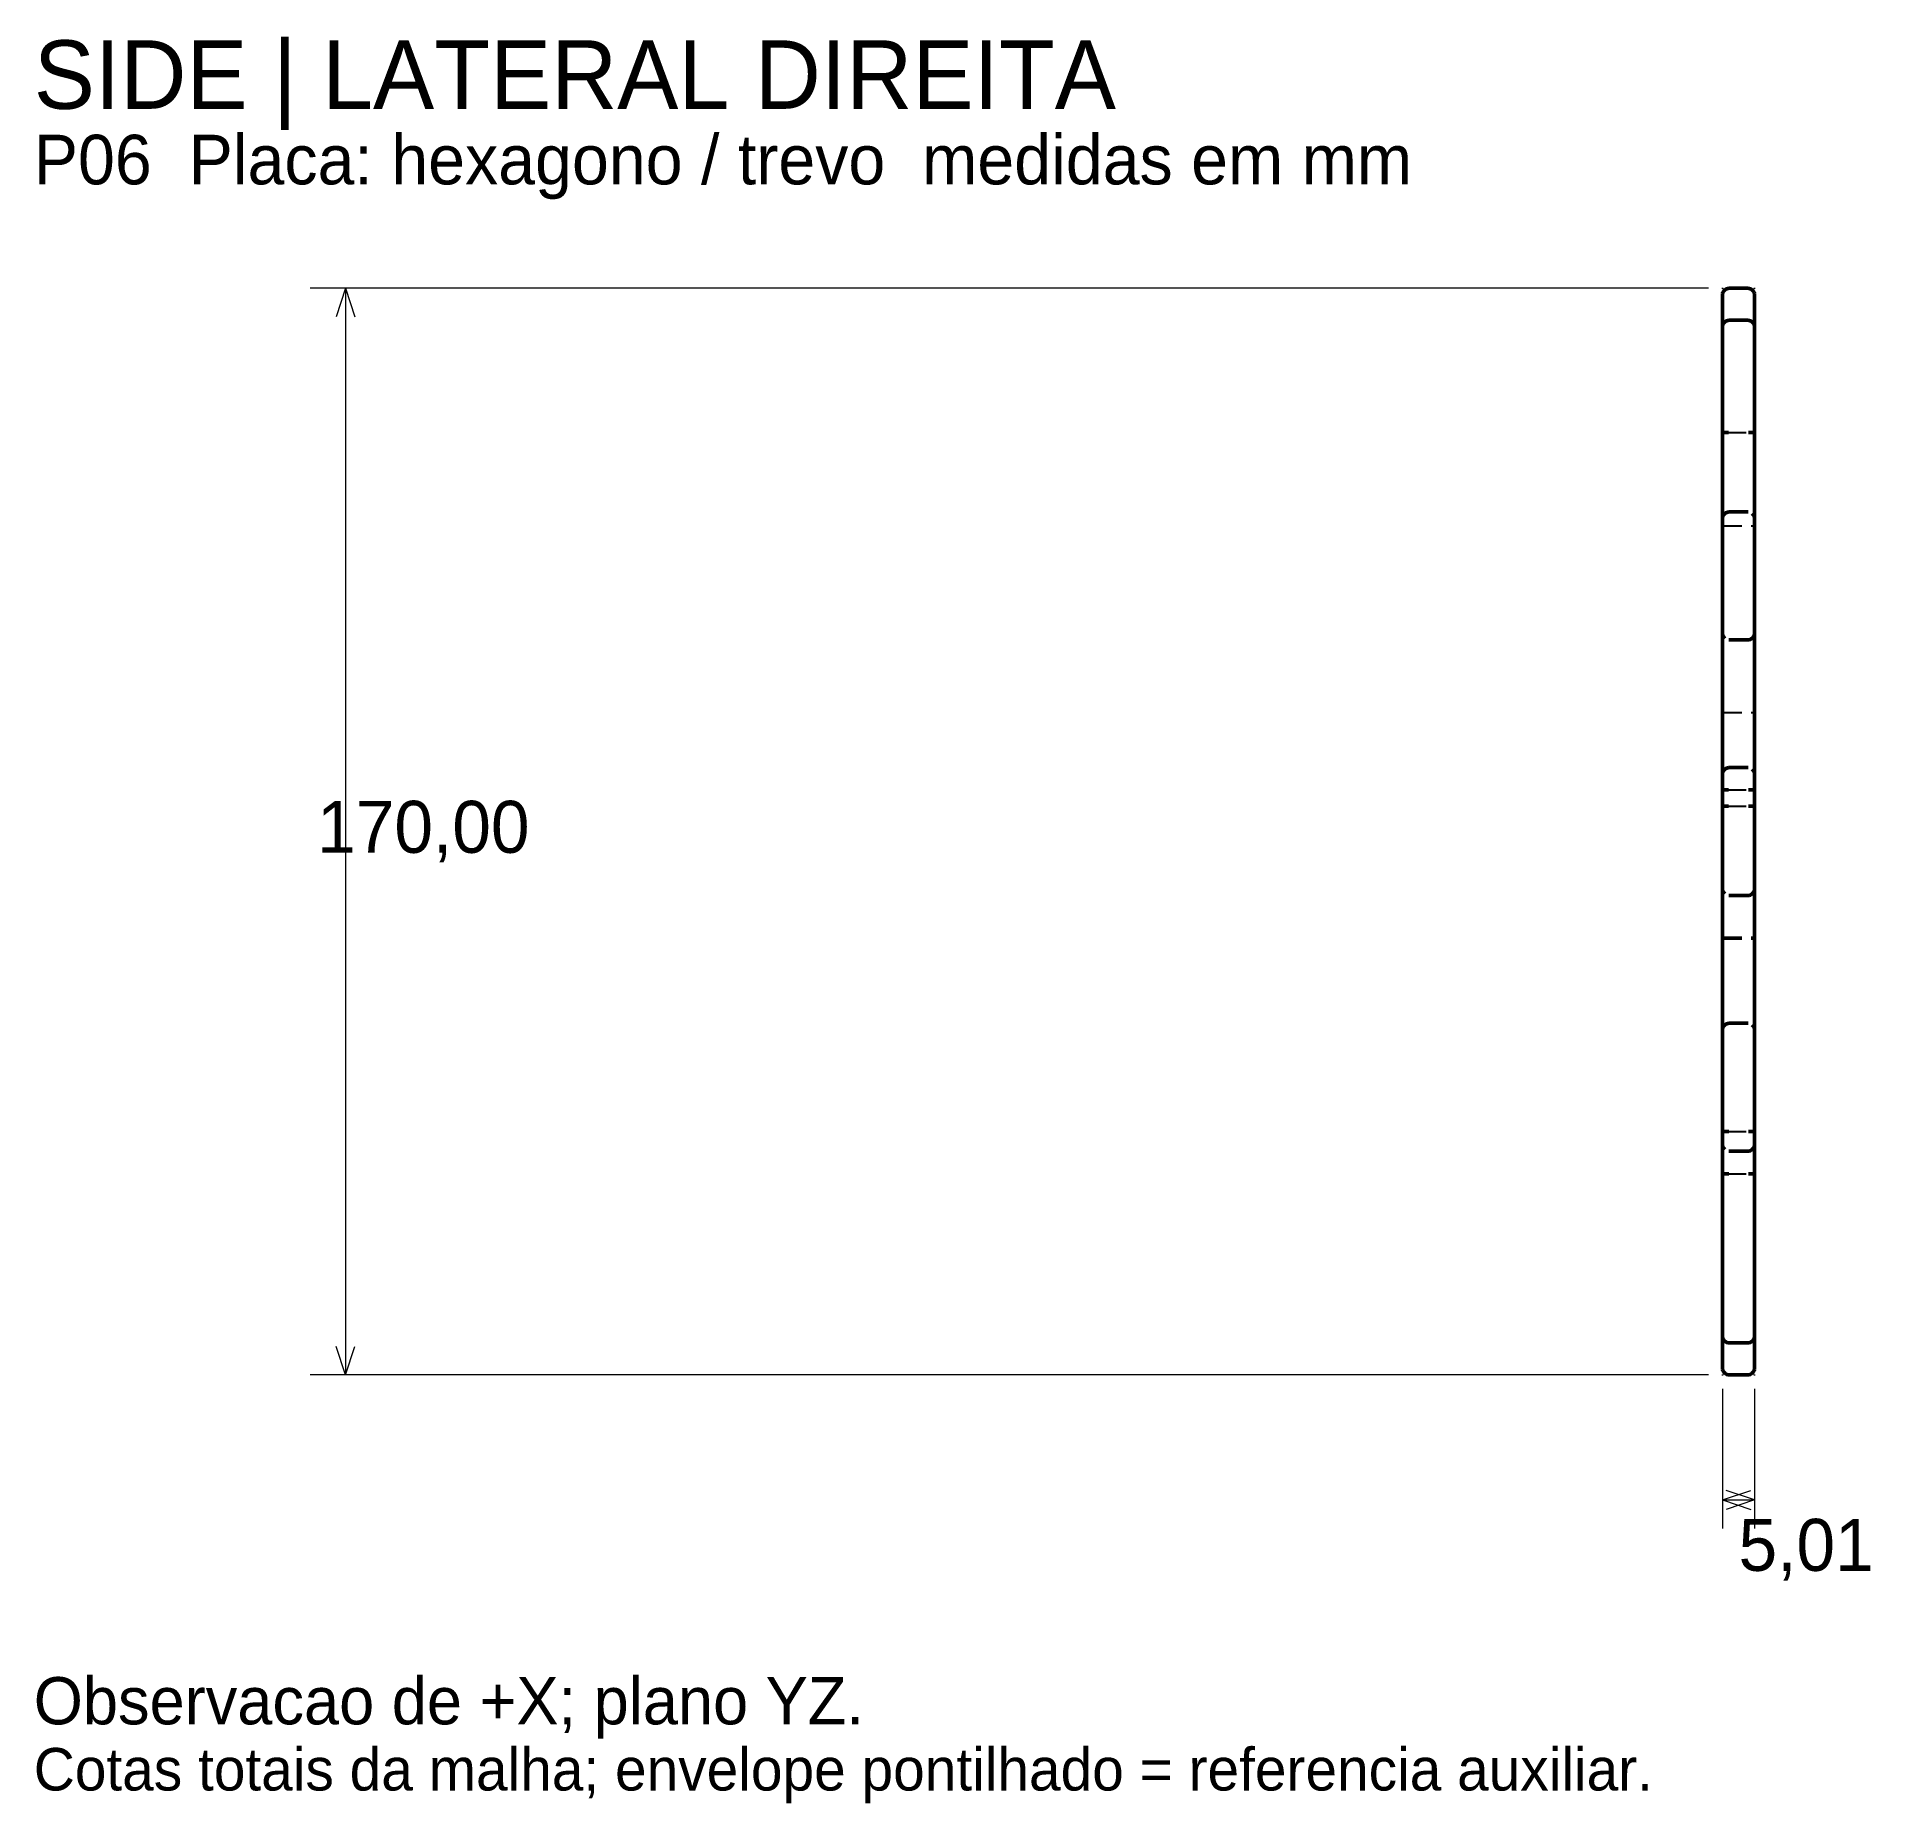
# Model space of a CAD drawing. Header units: millimetres. Extents: x 14 to 301, y 5 to 281.
import ezdxf

# ---------------------------------------------------------------- set-up
doc = ezdxf.new("R2010")
doc.units = ezdxf.units.MM
doc.linetypes.add('DOTTED', pattern=[1, 0, -1])
doc.linetypes.add('HIDDEN', pattern=[4.5, 3, -1.5])
for name, color, linetype, lineweight in [('HIDDEN', 8, 'HIDDEN', 25), ('REFERENCE', 8, 'DOTTED', 13), ('TEXT', 7, 'CONTINUOUS', 18), ('THIN', 7, 'CONTINUOUS', 18), ('VISIBLE', 7, 'CONTINUOUS', 50)]:
    doc.layers.add(name, color=color, linetype=linetype, lineweight=lineweight)

msp = doc.modelspace()

# ---------------------------------------------------------------- linework, layer by layer
at = {"layer": 'HIDDEN'}
for p, q in [((278.5, 236.57), (278.42, 236.41)), ((278.5, 236.57), (278.42, 236.41)), ((278.5, 236.57), (278.42, 236.41)), ((278.5, 236.57), (278.42, 236.41)), ((278.6, 236.71), (278.5, 236.57)), ((278.6, 236.71), (278.5, 236.57)), ((278.6, 236.71), (278.5, 236.57)), ((278.6, 236.71), (278.5, 236.57)), ((278.72, 236.83), (278.6, 236.71)), ((278.72, 236.83), (278.6, 236.71)), ((278.72, 236.83), (278.6, 236.71)), ((278.72, 236.83), (278.6, 236.71)), ((279.36, 237.07), (279.19, 237.05)), ((279.36, 237.07), (279.19, 237.05)), ((279.36, 237.07), (279.19, 237.05)), ((279.36, 237.07), (282.36, 237.07)), ((279.36, 237.07), (282.36, 237.07)), ((279.36, 237.07), (282.36, 237.07)), ((279.36, 237.07), (282.36, 237.07)), ((279.36, 237.07), (282.36, 237.07)), ((279.36, 237.07), (282.36, 237.07)), ((279.36, 237.07), (282.36, 237.07)), ((282.54, 237.05), (282.36, 237.07)), ((282.54, 237.05), (282.36, 237.07)), ((282.54, 237.05), (282.36, 237.07)), ((283.01, 236.83), (283.13, 236.71)), ((283.01, 236.83), (283.13, 236.71)), ((283.01, 236.83), (283.13, 236.71)), ((283.01, 236.83), (283.13, 236.71)), ((283.13, 236.71), (283.23, 236.57)), ((283.13, 236.71), (283.23, 236.57)), ((283.13, 236.71), (283.23, 236.57)), ((283.13, 236.71), (283.23, 236.57)), ((283.23, 236.57), (283.3, 236.41)), ((283.23, 236.57), (283.3, 236.41)), ((283.23, 236.57), (283.3, 236.41)), ((283.23, 236.57), (283.3, 236.41)), ((283.36, 220.46), (283.36, 226.43)), ((283.37, 206.64), (283.37, 226.43)), ((278.36, 219.51), (278.36, 218.57)), ((278.36, 218.57), (278.36, 213.89)), ((279.08, 219.51), (282.66, 219.51)), ((283.36, 182.78), (283.36, 220.46)), ((283.37, 219.51), (283.37, 206.89)), ((278.37, 213.83), (278.37, 211.26)), ((278.37, 211.26), (278.37, 208.35)), ((278.37, 208.35), (278.37, 206.9)), ((278.37, 206.9), (278.37, 204.9)), ((278.6, 206.71), (278.5, 206.57)), ((278.72, 206.83), (278.6, 206.71)), ((279.36, 207.07), (282.36, 207.07)), ((283.01, 206.83), (283.13, 206.71)), ((283.13, 206.71), (283.23, 206.57)), ((283.37, 206.89), (283.37, 204.9)), ((278.36, 204.9), (283.37, 204.9)), ((278.37, 204.9), (283.37, 204.9)), ((278.37, 182.57), (278.37, 204.9)), ((278.5, 206.57), (278.42, 206.41)), ((283.23, 206.57), (283.3, 206.41)), ((283.37, 87.73), (283.37, 206.64)), ((283.37, 179.65), (283.37, 204.9)), ((278.5, 187.57), (278.42, 187.72)), ((278.6, 187.42), (278.5, 187.57)), ((278.72, 187.3), (278.6, 187.42)), ((279.36, 187.07), (282.36, 187.07)), ((283.01, 187.3), (283.13, 187.42)), ((283.13, 187.42), (283.23, 187.57)), ((283.23, 187.57), (283.3, 187.72)), ((278.37, 175.67), (278.37, 182.57)), ((283.36, 174.14), (283.36, 182.78)), ((283.37, 177.66), (283.37, 179.65)), ((278.36, 175.67), (283.37, 175.67)), ((278.37, 175.67), (283.37, 175.67)), ((278.37, 174.01), (278.37, 175.67)), ((283.37, 175.67), (283.37, 177.66)), ((283.37, 163.04), (283.37, 175.67)), ((278.36, 169.27), (278.36, 172.66)), ((278.37, 172.73), (278.37, 174.01)), ((283.36, 168.96), (283.36, 174.14)), ((278.36, 164.51), (278.36, 169.27)), ((278.5, 166.57), (278.42, 166.41)), ((278.6, 166.71), (278.5, 166.57)), ((278.72, 166.83), (278.6, 166.71)), ((279.36, 167.07), (282.36, 167.07)), ((283.01, 166.83), (283.13, 166.71)), ((283.13, 166.71), (283.23, 166.57)), ((283.23, 166.57), (283.3, 166.41)), ((283.36, 162.62), (283.36, 168.96)), ((278.36, 161.05), (278.36, 164.51)), ((278.36, 163.57), (278.36, 163.35)), ((278.36, 163.2), (278.36, 162.96)), ((278.36, 162.96), (278.36, 162.65)), ((278.36, 162.59), (278.36, 161.59)), ((278.36, 161.57), (278.36, 160.73)), ((278.36, 160.73), (278.36, 159.98)), ((279.08, 163.57), (282.66, 163.57)), ((279.08, 161.05), (282.66, 161.05)), ((283.36, 157.44), (283.36, 162.62)), ((283.37, 163.57), (283.37, 163.3)), ((283.37, 163.3), (283.37, 162.65)), ((283.37, 161.05), (283.37, 163.04)), ((283.37, 162.65), (283.37, 161.86)), ((283.37, 161.86), (283.37, 159.98)), ((278.36, 159.98), (278.36, 159.16)), ((278.36, 159.16), (278.36, 157.48)), ((283.37, 159.98), (283.37, 157.07)), ((278.36, 157.48), (278.36, 156.84)), ((278.36, 156.84), (278.36, 155.83)), ((278.36, 155.83), (278.36, 152.84)), ((283.36, 151.1), (283.36, 157.44)), ((283.37, 157.07), (283.37, 155.83)), ((283.37, 155.83), (283.37, 152.16)), ((278.36, 152.84), (278.36, 152.68)), ((278.36, 152.68), (278.36, 150.78)), ((283.37, 152.16), (283.37, 150.6)), ((278.36, 150.78), (278.37, 150.62)), ((278.37, 150.54), (278.37, 150.27)), ((278.37, 150.27), (278.37, 149.15)), ((283.36, 108.26), (283.36, 151.1)), ((283.37, 150.6), (283.37, 146.53)), ((278.37, 146.2), (278.36, 146.58)), ((278.37, 149.15), (278.37, 147.84)), ((278.37, 147.84), (278.37, 147.11)), ((278.37, 147.11), (278.37, 146.38)), ((278.37, 146.38), (278.37, 144.94)), ((278.5, 147.57), (278.42, 147.72)), ((278.6, 147.42), (278.5, 147.57)), ((278.72, 147.3), (278.6, 147.42)), ((279.36, 147.07), (282.36, 147.07)), ((283.01, 147.3), (283.13, 147.42)), ((283.13, 147.42), (283.23, 147.57)), ((283.23, 147.57), (283.3, 147.72)), ((283.37, 146.53), (283.37, 144.8)), ((278.37, 145.83), (278.37, 146.2)), ((278.37, 145.42), (278.37, 145.83)), ((278.37, 144.8), (278.37, 145.42)), ((278.37, 144.94), (278.37, 144.8)), ((278.37, 143.11), (278.37, 144.8)), ((278.37, 144.79), (278.37, 144.66)), ((283.37, 143.54), (283.37, 144.8)), ((283.37, 140.56), (283.37, 143.54)), ((278.37, 140.56), (278.37, 143.11)), ((278.37, 140.56), (278.37, 140.39)), ((278.37, 140.56), (283.37, 140.56)), ((278.37, 140.39), (278.37, 140.13)), ((278.37, 140.27), (283.37, 140.27)), ((278.37, 140.13), (278.37, 139.07)), ((278.37, 139.07), (278.37, 137.46)), ((283.37, 140.56), (283.37, 140.43)), ((283.37, 140.43), (283.37, 140.13)), ((283.37, 140.13), (283.37, 139.34)), ((283.37, 139.34), (283.37, 137.46)), ((278.37, 137.46), (278.37, 136.24)), ((278.37, 136.24), (278.37, 134.96)), ((278.37, 134.96), (278.37, 134.59)), ((283.37, 137.46), (283.37, 134.55)), ((278.37, 134.59), (278.37, 133.31)), ((278.37, 133.31), (278.37, 132.77)), ((278.37, 132.77), (278.37, 130.48)), ((283.37, 134.55), (283.37, 133.31)), ((283.37, 133.31), (283.37, 129.64)), ((278.37, 130.48), (278.37, 130.16)), ((278.37, 130.16), (278.37, 128.38)), ((283.37, 129.64), (283.37, 128.08)), ((278.37, 128.38), (278.37, 128.08)), ((278.37, 128.08), (278.37, 125.77)), ((278.5, 126.57), (278.42, 126.41)), ((278.6, 126.71), (278.5, 126.57)), ((278.72, 126.83), (278.6, 126.71)), ((279.36, 127.07), (282.36, 127.07)), ((283.01, 126.83), (283.13, 126.71)), ((283.13, 126.71), (283.23, 126.57)), ((283.23, 126.57), (283.3, 126.41)), ((283.37, 128.08), (283.37, 126.35)), ((283.37, 126.35), (283.37, 122.28)), ((278.37, 125.77), (278.37, 124.31)), ((278.37, 124.31), (278.37, 122.28)), ((278.37, 118.79), (278.37, 122.28)), ((283.37, 118.21), (283.37, 122.28)), ((278.37, 116.48), (278.37, 118.79)), ((283.37, 116.48), (283.37, 118.21)), ((278.37, 115.1), (278.37, 116.48)), ((278.37, 114.4), (278.37, 115.1)), ((283.37, 114.92), (283.37, 116.48)), ((283.37, 111.25), (283.37, 114.92)), ((278.37, 113.49), (278.37, 114.4)), ((278.37, 112.35), (278.37, 113.49)), ((278.37, 111.46), (278.37, 112.35)), ((278.37, 111.25), (278.37, 111.46)), ((278.37, 110.9), (278.37, 111.25)), ((278.37, 110.51), (278.37, 110.9)), ((278.37, 109.6), (278.37, 110.51)), ((278.37, 109.63), (278.37, 110.14)), ((278.37, 108.49), (278.37, 109.63)), ((278.37, 107.1), (278.37, 109.6)), ((279.09, 110.14), (282.66, 110.14)), ((283.37, 110.01), (283.37, 111.25)), ((283.37, 108), (283.37, 110.14)), ((283.37, 107.41), (283.37, 110.01)), ((278.36, 107.15), (278.36, 107.91)), ((278.36, 106.04), (278.36, 107.1)), ((278.37, 108.31), (278.37, 108.49)), ((278.37, 108.01), (278.37, 108.31)), ((278.37, 105.49), (278.37, 107.05)), ((278.5, 107.57), (278.42, 107.72)), ((278.6, 107.42), (278.5, 107.57)), ((278.72, 107.3), (278.6, 107.42)), ((279.36, 107.07), (282.36, 107.07)), ((283.01, 107.3), (283.13, 107.42)), ((283.13, 107.42), (283.23, 107.57)), ((283.23, 107.57), (283.3, 107.72)), ((283.36, 99.17), (283.36, 108.26)), ((283.37, 107.1), (283.37, 108)), ((283.37, 107.1), (283.37, 107.41)), ((283.37, 105.22), (283.37, 107.1)), ((283.37, 106.3), (283.37, 107.1)), ((283.37, 104.43), (283.37, 106.3)), ((278.36, 104.49), (278.36, 106.04)), ((278.36, 104.06), (278.36, 104.43)), ((278.36, 103.51), (278.36, 104.06)), ((278.37, 104.7), (278.37, 105.49)), ((278.37, 104.45), (278.37, 104.7)), ((278.37, 104.28), (278.37, 104.43)), ((278.37, 104.08), (278.37, 104.28)), ((278.37, 103.88), (278.37, 104.08)), ((278.37, 103.55), (278.37, 103.82)), ((279.08, 103.51), (282.66, 103.51)), ((279.09, 103.51), (282.66, 103.51)), ((283.37, 104.43), (283.37, 105.22)), ((283.37, 104.16), (283.37, 104.43)), ((283.37, 103.78), (283.37, 104.43)), ((283.37, 103.51), (283.37, 104.16)), ((283.37, 103.51), (283.37, 103.78)), ((283.36, 91.25), (283.36, 99.17)), ((283.36, 88.01), (283.36, 91.25)), ((283.36, 87.73), (283.36, 88.01)), ((278.5, 77.57), (278.42, 77.72)), ((278.5, 77.57), (278.42, 77.72)), ((278.5, 77.57), (278.42, 77.72)), ((278.5, 77.57), (278.42, 77.72)), ((278.6, 77.42), (278.5, 77.57)), ((278.6, 77.42), (278.5, 77.57)), ((278.6, 77.42), (278.5, 77.57)), ((278.6, 77.42), (278.5, 77.57)), ((283.13, 77.42), (283.23, 77.57)), ((283.13, 77.42), (283.23, 77.57)), ((283.13, 77.42), (283.23, 77.57)), ((283.13, 77.42), (283.23, 77.57)), ((283.23, 77.57), (283.3, 77.72)), ((283.23, 77.57), (283.3, 77.72)), ((283.23, 77.57), (283.3, 77.72)), ((283.23, 77.57), (283.3, 77.72)), ((278.72, 77.3), (278.6, 77.42)), ((278.72, 77.3), (278.6, 77.42)), ((278.72, 77.3), (278.6, 77.42)), ((278.72, 77.3), (278.6, 77.42)), ((279.19, 77.08), (279.36, 77.07)), ((279.19, 77.08), (279.36, 77.07)), ((279.19, 77.08), (279.36, 77.07)), ((279.36, 77.07), (282.36, 77.07)), ((279.36, 77.07), (282.36, 77.07)), ((279.36, 77.07), (282.36, 77.07)), ((279.36, 77.07), (282.36, 77.07)), ((279.36, 77.07), (282.36, 77.07)), ((279.36, 77.07), (282.36, 77.07)), ((279.36, 77.07), (282.36, 77.07)), ((282.36, 77.07), (282.54, 77.08)), ((282.36, 77.07), (282.54, 77.08)), ((282.36, 77.07), (282.54, 77.08)), ((283.01, 77.3), (283.13, 77.42)), ((283.01, 77.3), (283.13, 77.42)), ((283.01, 77.3), (283.13, 77.42)), ((283.01, 77.3), (283.13, 77.42))]:
    msp.add_line(p, q, dxfattribs=at)
at = {"layer": 'REFERENCE'}
for p, q in [((278.36, 242.07), (283.37, 242.07)), ((278.36, 72.07), (278.36, 242.07)), ((283.37, 242.07), (283.37, 72.07)), ((283.37, 72.07), (278.36, 72.07))]:
    msp.add_line(p, q, dxfattribs=at)
at = {"layer": 'THIN'}
for p, q in [((276.15, 242.07), (57.28, 242.07)), ((62.83, 242.07), (61.35, 237.63)), ((62.83, 242.07), (62.83, 72.07)), ((62.83, 242.07), (64.3, 237.63)), ((62.83, 72.07), (61.35, 76.5)), ((62.83, 72.07), (64.3, 76.5)), ((276.15, 72.07), (57.28, 72.07)), ((278.36, 69.85), (278.36, 48.04)), ((283.37, 69.85), (283.37, 48.04)), ((278.36, 52.48), (282.8, 53.96)), ((278.36, 52.48), (283.37, 52.48)), ((278.36, 52.48), (282.8, 51)), ((283.37, 52.48), (278.94, 53.96)), ((283.37, 52.48), (278.94, 51))]:
    msp.add_line(p, q, dxfattribs=at)
at = {"layer": 'VISIBLE'}
for p, q in [((278.36, 241.07), (278.38, 241.24)), ((278.36, 241.07), (278.38, 241.24)), ((278.36, 241.07), (278.38, 241.24)), ((278.36, 241.07), (278.38, 241.24)), ((278.38, 241.24), (278.42, 241.41)), ((278.38, 241.24), (278.42, 241.41)), ((278.38, 241.24), (278.42, 241.41)), ((278.38, 241.24), (278.42, 241.41)), ((278.42, 241.41), (278.5, 241.57)), ((278.42, 241.41), (278.5, 241.57)), ((278.42, 241.41), (278.5, 241.57)), ((278.42, 241.41), (278.5, 241.57)), ((278.5, 241.57), (278.6, 241.71)), ((278.5, 241.57), (278.6, 241.71)), ((278.5, 241.57), (278.6, 241.71)), ((278.5, 241.57), (278.6, 241.71)), ((278.6, 241.71), (278.72, 241.83)), ((278.6, 241.71), (278.72, 241.83)), ((278.6, 241.71), (278.72, 241.83)), ((278.6, 241.71), (278.72, 241.83)), ((278.72, 241.83), (278.86, 241.93)), ((278.72, 241.83), (278.86, 241.93)), ((278.72, 241.83), (278.86, 241.93)), ((278.72, 241.83), (278.86, 241.93)), ((278.86, 241.93), (279.02, 242)), ((278.86, 241.93), (279.02, 242)), ((278.86, 241.93), (279.02, 242)), ((278.86, 241.93), (279.02, 242)), ((279.02, 242), (279.19, 242.05)), ((279.02, 242), (279.19, 242.05)), ((279.02, 242), (279.19, 242.05)), ((279.02, 242), (279.19, 242.05)), ((279.19, 242.05), (279.36, 242.07)), ((279.19, 242.05), (279.36, 242.07)), ((279.19, 242.05), (279.36, 242.07)), ((279.19, 242.05), (279.36, 242.07)), ((279.36, 242.07), (282.36, 242.07)), ((279.36, 242.07), (282.36, 242.07)), ((279.36, 242.07), (282.36, 242.07)), ((279.36, 242.07), (282.36, 242.07)), ((282.36, 242.07), (282.54, 242.05)), ((282.36, 242.07), (282.54, 242.05)), ((282.36, 242.07), (282.54, 242.05)), ((282.36, 242.07), (282.54, 242.05)), ((282.54, 242.05), (282.71, 242)), ((282.54, 242.05), (282.71, 242)), ((282.54, 242.05), (282.71, 242)), ((282.54, 242.05), (282.71, 242)), ((282.71, 242), (282.86, 241.93)), ((282.71, 242), (282.86, 241.93)), ((282.71, 242), (282.86, 241.93)), ((282.71, 242), (282.86, 241.93)), ((282.86, 241.93), (283.01, 241.83)), ((282.86, 241.93), (283.01, 241.83)), ((282.86, 241.93), (283.01, 241.83)), ((282.86, 241.93), (283.01, 241.83)), ((283.01, 241.83), (283.13, 241.71)), ((283.01, 241.83), (283.13, 241.71)), ((283.01, 241.83), (283.13, 241.71)), ((283.01, 241.83), (283.13, 241.71)), ((283.13, 241.71), (283.23, 241.57)), ((283.13, 241.71), (283.23, 241.57)), ((283.13, 241.71), (283.23, 241.57)), ((283.13, 241.71), (283.23, 241.57)), ((283.23, 241.57), (283.3, 241.41)), ((283.23, 241.57), (283.3, 241.41)), ((283.23, 241.57), (283.3, 241.41)), ((283.23, 241.57), (283.3, 241.41)), ((283.3, 241.41), (283.35, 241.24)), ((283.3, 241.41), (283.35, 241.24)), ((283.3, 241.41), (283.35, 241.24)), ((283.3, 241.41), (283.35, 241.24)), ((283.35, 241.24), (283.36, 241.07)), ((283.35, 241.24), (283.36, 241.07)), ((283.35, 241.24), (283.36, 241.07)), ((283.35, 241.24), (283.36, 241.07)), ((278.36, 236.07), (278.36, 241.07)), ((278.36, 236.07), (278.36, 241.07)), ((278.36, 236.07), (278.36, 241.07)), ((278.36, 236.07), (278.36, 241.07)), ((283.36, 236.07), (283.36, 241.07)), ((283.36, 236.07), (283.36, 241.07)), ((283.36, 236.07), (283.36, 241.07)), ((283.36, 236.07), (283.36, 241.07)), ((278.36, 236.07), (278.38, 236.24)), ((278.36, 236.07), (278.38, 236.24)), ((278.36, 236.07), (278.38, 236.24)), ((278.36, 236.07), (278.38, 236.24)), ((278.36, 236.07), (278.38, 236.24)), ((278.36, 206.07), (278.36, 236.07)), ((278.38, 236.24), (278.42, 236.41)), ((278.38, 236.24), (278.42, 236.41)), ((278.38, 236.24), (278.42, 236.41)), ((278.38, 236.24), (278.42, 236.41)), ((278.38, 236.24), (278.42, 236.41)), ((278.42, 236.41), (278.5, 236.57)), ((278.42, 236.41), (278.5, 236.57)), ((278.42, 236.41), (278.5, 236.57)), ((278.42, 236.41), (278.5, 236.57)), ((278.42, 236.41), (278.5, 236.57)), ((278.5, 236.57), (278.6, 236.71)), ((278.5, 236.57), (278.6, 236.71)), ((278.5, 236.57), (278.6, 236.71)), ((278.5, 236.57), (278.6, 236.71)), ((278.5, 236.57), (278.6, 236.71)), ((278.6, 236.71), (278.72, 236.83)), ((278.6, 236.71), (278.72, 236.83)), ((278.6, 236.71), (278.72, 236.83)), ((278.6, 236.71), (278.72, 236.83)), ((278.6, 236.71), (278.72, 236.83)), ((278.86, 236.93), (278.72, 236.83)), ((278.86, 236.93), (278.72, 236.83)), ((278.86, 236.93), (278.72, 236.83)), ((278.72, 236.83), (278.86, 236.93)), ((278.86, 236.93), (278.72, 236.83)), ((279.02, 237), (278.86, 236.93)), ((279.02, 237), (278.86, 236.93)), ((278.86, 236.93), (279.02, 237)), ((279.02, 237), (278.86, 236.93)), ((279.02, 237), (278.86, 236.93)), ((279.19, 237.05), (279.02, 237)), ((279.19, 237.05), (279.02, 237)), ((279.19, 237.05), (279.02, 237)), ((279.02, 237), (279.19, 237.05)), ((279.19, 237.05), (279.02, 237)), ((279.36, 237.07), (279.19, 237.05)), ((279.36, 237.07), (279.19, 237.05)), ((279.19, 237.05), (279.36, 237.07)), ((279.36, 237.07), (279.19, 237.05)), ((279.36, 237.07), (279.19, 237.05)), ((279.36, 237.07), (282.36, 237.07)), ((279.36, 237.07), (282.36, 237.07)), ((282.54, 237.05), (282.36, 237.07)), ((282.54, 237.05), (282.36, 237.07)), ((282.54, 237.05), (282.36, 237.07)), ((282.71, 237), (282.54, 237.05)), ((282.71, 237), (282.54, 237.05)), ((282.71, 237), (282.54, 237.05)), ((282.86, 236.93), (282.71, 237)), ((282.86, 236.93), (282.71, 237)), ((282.86, 236.93), (282.71, 237)), ((283.01, 236.83), (282.86, 236.93)), ((283.01, 236.83), (282.86, 236.93)), ((283.01, 236.83), (282.86, 236.93)), ((283.13, 236.71), (283.01, 236.83)), ((283.13, 236.71), (283.01, 236.83)), ((283.13, 236.71), (283.01, 236.83)), ((283.13, 236.71), (283.01, 236.83)), ((283.01, 236.83), (283.13, 236.71)), ((283.23, 236.57), (283.13, 236.71)), ((283.23, 236.57), (283.13, 236.71)), ((283.23, 236.57), (283.13, 236.71)), ((283.23, 236.57), (283.13, 236.71)), ((283.13, 236.71), (283.23, 236.57)), ((283.3, 236.41), (283.23, 236.57)), ((283.3, 236.41), (283.23, 236.57)), ((283.3, 236.41), (283.23, 236.57)), ((283.23, 236.57), (283.3, 236.41)), ((283.3, 236.41), (283.23, 236.57)), ((283.35, 236.24), (283.3, 236.41)), ((283.35, 236.24), (283.3, 236.41)), ((283.35, 236.24), (283.3, 236.41)), ((283.35, 236.24), (283.3, 236.41)), ((283.3, 236.41), (283.35, 236.24)), ((283.36, 236.07), (283.35, 236.24)), ((283.36, 236.07), (283.35, 236.24)), ((283.35, 236.24), (283.36, 236.07)), ((283.36, 236.07), (283.35, 236.24)), ((283.36, 236.07), (283.35, 236.24)), ((283.36, 206.07), (283.36, 236.07)), ((283.36, 226.16), (283.36, 226.43)), ((283.36, 222.84), (283.36, 226.16)), ((283.37, 87.73), (283.37, 226.43)), ((278.36, 223.27), (278.37, 223.11)), ((278.36, 213.89), (278.36, 223.27)), ((278.37, 213.83), (278.37, 223.11)), ((283.36, 214.9), (283.36, 222.84)), ((278.36, 219.51), (279.32, 219.51)), ((278.36, 216.06), (278.36, 219.51)), ((282.42, 219.51), (283.37, 219.51)), ((283.37, 217.52), (283.37, 219.51)), ((278.36, 214.98), (278.36, 216.06)), ((283.37, 204.9), (283.37, 217.52)), ((278.36, 210.51), (278.36, 214.98)), ((283.36, 203.1), (283.36, 214.9)), ((278.36, 208.21), (278.36, 210.51)), ((278.36, 207.23), (278.36, 208.21)), ((278.36, 204.9), (278.36, 207.23)), ((278.5, 206.57), (278.6, 206.71)), ((278.5, 206.57), (278.6, 206.71)), ((278.6, 206.71), (278.72, 206.83)), ((278.6, 206.71), (278.72, 206.83)), ((278.72, 206.83), (278.86, 206.93)), ((278.86, 206.93), (278.72, 206.83)), ((278.86, 206.93), (279.02, 207)), ((279.02, 207), (278.86, 206.93)), ((279.02, 207), (279.19, 207.05)), ((279.19, 207.05), (279.02, 207)), ((279.19, 207.05), (279.36, 207.07)), ((279.36, 207.07), (279.19, 207.05)), ((279.36, 207.07), (282.36, 207.07)), ((279.36, 207.07), (282.36, 207.07)), ((283.13, 206.71), (283.01, 206.83)), ((283.01, 206.83), (283.13, 206.71)), ((283.23, 206.57), (283.13, 206.71)), ((283.13, 206.71), (283.23, 206.57)), ((278.36, 206.07), (278.38, 206.24)), ((278.36, 206.07), (278.38, 206.24)), ((278.36, 188.07), (278.36, 206.07)), ((278.36, 197.99), (278.36, 204.9)), ((278.38, 206.24), (278.42, 206.41)), ((278.38, 206.24), (278.42, 206.41)), ((278.42, 206.41), (278.5, 206.57)), ((278.42, 206.41), (278.5, 206.57)), ((283.3, 206.41), (283.23, 206.57)), ((283.23, 206.57), (283.3, 206.41)), ((283.35, 206.24), (283.3, 206.41)), ((283.3, 206.41), (283.35, 206.24)), ((283.36, 206.07), (283.35, 206.24)), ((283.35, 206.24), (283.36, 206.07)), ((283.36, 188.07), (283.36, 206.07)), ((283.37, 202.91), (283.37, 204.9)), ((283.36, 187.98), (283.36, 203.1)), ((283.37, 200.92), (283.37, 202.91)), ((283.37, 175.67), (283.37, 200.92)), ((278.36, 175.67), (278.36, 197.99)), ((278.36, 166.07), (278.36, 188.07)), ((278.36, 188.07), (278.38, 187.89)), ((278.36, 188.07), (278.38, 187.89)), ((278.38, 187.89), (278.42, 187.72)), ((278.38, 187.89), (278.42, 187.72)), ((278.42, 187.72), (278.5, 187.57)), ((278.42, 187.72), (278.5, 187.57)), ((278.5, 187.57), (278.6, 187.42)), ((278.5, 187.57), (278.6, 187.42)), ((278.6, 187.42), (278.72, 187.3)), ((278.6, 187.42), (278.72, 187.3)), ((279.36, 187.07), (282.36, 187.07)), ((279.36, 187.07), (282.36, 187.07)), ((282.36, 187.07), (282.54, 187.08)), ((282.36, 187.07), (282.54, 187.08)), ((282.54, 187.08), (282.71, 187.13)), ((282.54, 187.08), (282.71, 187.13)), ((282.71, 187.13), (282.86, 187.2)), ((282.71, 187.13), (282.86, 187.2)), ((282.86, 187.2), (283.01, 187.3)), ((282.86, 187.2), (283.01, 187.3)), ((283.01, 187.3), (283.13, 187.42)), ((283.13, 187.42), (283.01, 187.3)), ((283.13, 187.42), (283.23, 187.57)), ((283.23, 187.57), (283.13, 187.42)), ((283.23, 187.57), (283.3, 187.72)), ((283.3, 187.72), (283.23, 187.57)), ((283.3, 187.72), (283.35, 187.89)), ((283.35, 187.89), (283.3, 187.72)), ((283.35, 187.89), (283.36, 188.07)), ((283.36, 188.07), (283.35, 187.89)), ((283.36, 166.07), (283.36, 188.07)), ((283.36, 182.18), (283.36, 187.98)), ((283.36, 178.47), (283.36, 182.18)), ((283.36, 170.92), (283.36, 178.47)), ((278.36, 175.67), (278.36, 173.7)), ((283.37, 175.67), (283.37, 173.68)), ((278.36, 173.7), (278.36, 172.21)), ((278.36, 172.66), (278.36, 170.88)), ((278.36, 172.21), (278.36, 165.14)), ((278.37, 172.73), (278.37, 171.03)), ((283.37, 173.68), (283.37, 161.05)), ((278.37, 171.03), (278.36, 170.88)), ((283.36, 167.57), (283.36, 170.92)), ((278.42, 166.41), (278.5, 166.57)), ((278.42, 166.41), (278.5, 166.57)), ((278.5, 166.57), (278.6, 166.71)), ((278.5, 166.57), (278.6, 166.71)), ((278.6, 166.71), (278.72, 166.83)), ((278.6, 166.71), (278.72, 166.83)), ((278.72, 166.83), (278.86, 166.93)), ((278.86, 166.93), (278.72, 166.83)), ((278.86, 166.93), (279.02, 167)), ((279.02, 167), (278.86, 166.93)), ((279.02, 167), (279.19, 167.05)), ((279.19, 167.05), (279.02, 167)), ((279.19, 167.05), (279.36, 167.07)), ((279.36, 167.07), (279.19, 167.05)), ((279.36, 167.07), (282.36, 167.07)), ((279.36, 167.07), (282.36, 167.07)), ((283.13, 166.71), (283.01, 166.83)), ((283.01, 166.83), (283.13, 166.71)), ((283.23, 166.57), (283.13, 166.71)), ((283.13, 166.71), (283.23, 166.57)), ((283.3, 166.41), (283.23, 166.57)), ((283.23, 166.57), (283.3, 166.41)), ((283.36, 148.17), (283.36, 167.57)), ((278.36, 166.07), (278.38, 166.24)), ((278.36, 166.07), (278.38, 166.24)), ((278.36, 148.07), (278.36, 166.07)), ((278.36, 165.14), (278.36, 161.05)), ((278.38, 166.24), (278.42, 166.41)), ((278.38, 166.24), (278.42, 166.41)), ((283.35, 166.24), (283.3, 166.41)), ((283.3, 166.41), (283.35, 166.24)), ((283.36, 166.07), (283.35, 166.24)), ((283.35, 166.24), (283.36, 166.07)), ((283.36, 148.07), (283.36, 166.07)), ((278.36, 163.57), (279.32, 163.57)), ((278.36, 163.22), (278.36, 163.51)), ((278.36, 162.95), (278.36, 163.2)), ((278.36, 162.75), (278.36, 162.95)), ((278.36, 161.04), (278.36, 162.65)), ((278.36, 101.07), (278.36, 161.23)), ((278.36, 161.23), (278.37, 160.91)), ((278.36, 161.05), (279.32, 161.05)), ((278.36, 159.98), (278.36, 161.04)), ((278.37, 121.74), (278.37, 160.91)), ((282.42, 163.57), (283.37, 163.57)), ((282.42, 161.05), (283.37, 161.05)), ((283.37, 163.3), (283.37, 163.57)), ((283.37, 162.65), (283.37, 163.3)), ((283.37, 161.72), (283.37, 162.65)), ((283.37, 160.78), (283.37, 161.72)), ((283.37, 159.98), (283.37, 160.78)), ((278.36, 159.16), (278.36, 159.97)), ((278.36, 158.25), (278.36, 159.16)), ((278.36, 157.86), (278.36, 158.25)), ((278.36, 157.48), (278.36, 157.86)), ((283.37, 157.07), (283.37, 159.98)), ((278.36, 156.87), (278.36, 157.41)), ((278.36, 155.83), (278.36, 156.87)), ((278.36, 154.4), (278.36, 155.83)), ((283.37, 155.83), (283.37, 157.07)), ((283.37, 154.28), (283.37, 155.83)), ((278.36, 154.14), (278.36, 154.4)), ((278.36, 153.75), (278.36, 154.14)), ((278.36, 152.65), (278.36, 153.75)), ((278.36, 151.18), (278.36, 152.65)), ((283.37, 150.6), (283.37, 154.28)), ((278.36, 150.6), (278.36, 151.18)), ((278.36, 149.38), (278.36, 150.6)), ((278.36, 148.29), (278.36, 149.38)), ((283.37, 148.87), (283.37, 150.6)), ((278.36, 147.82), (278.36, 148.29)), ((278.36, 126.07), (278.36, 148.07)), ((278.36, 148.07), (278.38, 147.89)), ((278.36, 148.07), (278.38, 147.89)), ((278.36, 146.58), (278.36, 147.82)), ((278.36, 145.84), (278.36, 146.58)), ((278.38, 147.89), (278.42, 147.72)), ((278.38, 147.89), (278.42, 147.72)), ((278.42, 147.72), (278.5, 147.57)), ((278.42, 147.72), (278.5, 147.57)), ((278.5, 147.57), (278.6, 147.42)), ((278.5, 147.57), (278.6, 147.42)), ((278.6, 147.42), (278.72, 147.3)), ((278.6, 147.42), (278.72, 147.3)), ((279.36, 147.07), (282.36, 147.07)), ((279.36, 147.07), (282.36, 147.07)), ((282.36, 147.07), (282.54, 147.08)), ((282.36, 147.07), (282.54, 147.08)), ((282.54, 147.08), (282.71, 147.13)), ((282.54, 147.08), (282.71, 147.13)), ((282.71, 147.13), (282.86, 147.2)), ((282.71, 147.13), (282.86, 147.2)), ((282.86, 147.2), (283.01, 147.3)), ((282.86, 147.2), (283.01, 147.3)), ((283.01, 147.3), (283.13, 147.42)), ((283.13, 147.42), (283.01, 147.3)), ((283.13, 147.42), (283.23, 147.57)), ((283.23, 147.57), (283.13, 147.42)), ((283.23, 147.57), (283.3, 147.72)), ((283.3, 147.72), (283.23, 147.57)), ((283.3, 147.72), (283.35, 147.89)), ((283.35, 147.89), (283.3, 147.72)), ((283.35, 147.89), (283.36, 148.07)), ((283.36, 148.07), (283.35, 147.89)), ((283.36, 147.1), (283.36, 148.17)), ((283.36, 126.07), (283.36, 148.07)), ((283.36, 145.82), (283.36, 147.1)), ((283.37, 144.8), (283.37, 148.87)), ((278.36, 143.95), (278.36, 145.84)), ((278.36, 142), (278.36, 143.95)), ((278.37, 143.94), (278.37, 144.66)), ((278.37, 144.61), (278.37, 143.8)), ((278.37, 143.27), (278.37, 143.94)), ((278.37, 143.8), (278.37, 142.51)), ((283.36, 144.28), (283.36, 145.82)), ((283.36, 143.57), (283.36, 144.28)), ((283.36, 141.52), (283.36, 143.57)), ((283.37, 144.8), (283.37, 141.62)), ((278.36, 142), (278.36, 140.03)), ((278.37, 142), (278.37, 143.27)), ((278.37, 142.51), (278.37, 142.07)), ((278.37, 142.07), (278.37, 140.98)), ((278.37, 142), (278.37, 141.32)), ((278.37, 141.32), (278.37, 140.09)), ((278.37, 140.98), (278.37, 140.27)), ((283.36, 139.16), (283.36, 141.52)), ((283.37, 141.62), (283.37, 140.27)), ((278.36, 139.77), (278.36, 140.03)), ((278.36, 139.62), (278.36, 139.77)), ((278.36, 139.07), (278.36, 139.53)), ((278.36, 138.52), (278.36, 139.07)), ((278.36, 137.46), (278.36, 138.52)), ((283.36, 136.5), (283.36, 139.16)), ((283.37, 139.34), (283.37, 140.13)), ((283.37, 137.46), (283.37, 139.34)), ((278.36, 136.38), (278.36, 137.45)), ((278.36, 135.81), (278.36, 136.38)), ((278.36, 134.46), (278.36, 135.81)), ((283.36, 133.55), (283.36, 136.5)), ((283.37, 136.23), (283.37, 137.46)), ((283.37, 133.31), (283.37, 136.23)), ((278.36, 133.31), (278.36, 134.46)), ((278.36, 130.16), (278.36, 133.31)), ((283.36, 130.38), (283.36, 133.55)), ((283.37, 129.64), (283.37, 133.31)), ((278.36, 128.08), (278.36, 130.16)), ((283.36, 129.42), (283.36, 130.38)), ((283.36, 126.36), (283.36, 129.42)), ((283.37, 128.08), (283.37, 129.64)), ((278.36, 124.59), (278.36, 128.08)), ((278.38, 126.24), (278.42, 126.41)), ((278.38, 126.24), (278.42, 126.41)), ((278.42, 126.41), (278.5, 126.57)), ((278.42, 126.41), (278.5, 126.57)), ((278.5, 126.57), (278.6, 126.71)), ((278.5, 126.57), (278.6, 126.71)), ((278.6, 126.71), (278.72, 126.83)), ((278.6, 126.71), (278.72, 126.83)), ((278.72, 126.83), (278.86, 126.93)), ((278.86, 126.93), (278.72, 126.83)), ((278.86, 126.93), (279.02, 127)), ((279.02, 127), (278.86, 126.93)), ((279.02, 127), (279.19, 127.05)), ((279.19, 127.05), (279.02, 127)), ((279.19, 127.05), (279.36, 127.07)), ((279.36, 127.07), (279.19, 127.05)), ((279.36, 127.07), (282.36, 127.07)), ((279.36, 127.07), (282.36, 127.07)), ((283.13, 126.71), (283.01, 126.83)), ((283.01, 126.83), (283.13, 126.71)), ((283.23, 126.57), (283.13, 126.71)), ((283.13, 126.71), (283.23, 126.57)), ((283.3, 126.41), (283.23, 126.57)), ((283.23, 126.57), (283.3, 126.41)), ((283.35, 126.24), (283.3, 126.41)), ((283.3, 126.41), (283.35, 126.24)), ((283.36, 123.4), (283.36, 126.36)), ((283.37, 124), (283.37, 128.08)), ((278.36, 126.07), (278.38, 126.24)), ((278.36, 126.07), (278.38, 126.24)), ((278.36, 108.07), (278.36, 126.07)), ((278.36, 122.28), (278.36, 124.59)), ((283.36, 126.07), (283.35, 126.24)), ((283.35, 126.24), (283.36, 126.07)), ((283.36, 108.07), (283.36, 126.07)), ((283.37, 122.28), (283.37, 124)), ((278.36, 122.28), (278.36, 119.97)), ((278.37, 101.18), (278.37, 121.74)), ((283.36, 120.64), (283.36, 123.4)), ((283.36, 118.22), (283.36, 120.64)), ((283.37, 122.28), (283.37, 120.55)), ((283.37, 120.55), (283.37, 116.48)), ((278.36, 119.97), (278.36, 116.48)), ((283.36, 117.15), (283.36, 118.22)), ((278.36, 116.48), (278.36, 113.77)), ((283.36, 115.59), (283.36, 117.15)), ((283.36, 114.5), (283.36, 115.59)), ((283.37, 116.48), (283.37, 112.8)), ((278.36, 113.77), (278.36, 113.33)), ((278.36, 113.33), (278.36, 112.74)), ((278.36, 112.74), (278.36, 111.64)), ((283.36, 113.87), (283.36, 114.5)), ((283.36, 113.7), (283.36, 113.87)), ((283.36, 110.35), (283.36, 113.7)), ((283.37, 112.8), (283.37, 111.25)), ((278.36, 111.64), (278.36, 111.25)), ((278.36, 111.25), (278.36, 110.67)), ((278.36, 110.67), (278.36, 109.72)), ((278.36, 109.72), (278.36, 108.75)), ((278.37, 110.14), (278.37, 109.25)), ((278.37, 110.14), (279.33, 110.14)), ((278.37, 109.25), (278.37, 108.31)), ((282.42, 110.14), (283.37, 110.14)), ((283.36, 109.71), (283.36, 110.35)), ((283.36, 106.37), (283.36, 109.71)), ((283.37, 111.25), (283.37, 108.33)), ((283.37, 110.14), (283.37, 108)), ((278.36, 108.72), (278.36, 108.3)), ((278.36, 108.3), (278.36, 107.19)), ((278.36, 78.07), (278.36, 108.07)), ((278.36, 108.07), (278.38, 107.89)), ((278.36, 108.07), (278.38, 107.89)), ((278.36, 107.91), (278.36, 107.38)), ((278.36, 107.38), (278.36, 105.47)), ((278.36, 107.1), (278.36, 106.28)), ((278.36, 106.28), (278.36, 106.04)), ((278.37, 108.31), (278.37, 107.51)), ((278.37, 107.99), (278.37, 107.47)), ((278.37, 107.51), (278.37, 107.1)), ((278.37, 107.47), (278.37, 106.81)), ((278.37, 107.1), (278.37, 105.63)), ((278.37, 106.81), (278.37, 105.56)), ((278.38, 107.89), (278.42, 107.72)), ((278.38, 107.89), (278.42, 107.72)), ((278.42, 107.72), (278.5, 107.57)), ((278.42, 107.72), (278.5, 107.57)), ((278.5, 107.57), (278.6, 107.42)), ((278.5, 107.57), (278.6, 107.42)), ((278.6, 107.42), (278.72, 107.3)), ((278.6, 107.42), (278.72, 107.3)), ((279.36, 107.07), (282.36, 107.07)), ((279.36, 107.07), (282.36, 107.07)), ((282.36, 107.07), (282.54, 107.08)), ((282.36, 107.07), (282.54, 107.08)), ((282.54, 107.08), (282.71, 107.13)), ((282.54, 107.08), (282.71, 107.13)), ((282.71, 107.13), (282.86, 107.2)), ((282.71, 107.13), (282.86, 107.2)), ((282.86, 107.2), (283.01, 107.3)), ((282.86, 107.2), (283.01, 107.3)), ((283.01, 107.3), (283.13, 107.42)), ((283.13, 107.42), (283.01, 107.3)), ((283.13, 107.42), (283.23, 107.57)), ((283.23, 107.57), (283.13, 107.42)), ((283.23, 107.57), (283.3, 107.72)), ((283.3, 107.72), (283.23, 107.57)), ((283.3, 107.72), (283.35, 107.89)), ((283.35, 107.89), (283.3, 107.72)), ((283.35, 107.89), (283.36, 108.07)), ((283.36, 108.07), (283.35, 107.89)), ((283.36, 78.07), (283.36, 108.07)), ((283.36, 105.34), (283.36, 106.37)), ((283.37, 108.33), (283.37, 107.1)), ((283.37, 108), (283.37, 107.1)), ((283.37, 107.1), (283.37, 106.3)), ((283.37, 107.1), (283.37, 105.22)), ((283.37, 106.3), (283.37, 104.43)), ((278.36, 106.04), (278.36, 105.34)), ((278.36, 105.47), (278.36, 104.94)), ((278.36, 105.34), (278.36, 104.43)), ((278.36, 104.94), (278.36, 103.41)), ((278.36, 104.4), (278.36, 104.06)), ((278.36, 104.06), (278.36, 103.71)), ((278.36, 103.71), (278.36, 103.51)), ((278.36, 103.51), (279.32, 103.51)), ((278.36, 103.41), (278.36, 102.08)), ((278.37, 105.63), (278.37, 105.49)), ((278.37, 105.56), (278.37, 105.38)), ((278.37, 105.49), (278.37, 104.43)), ((278.37, 105.38), (278.37, 105.04)), ((278.37, 105.04), (278.37, 104.51)), ((278.37, 104.51), (278.37, 103.51)), ((278.37, 104.43), (278.37, 104.11)), ((278.37, 104.11), (278.37, 103.88)), ((278.37, 103.88), (278.37, 103.51)), ((278.37, 103.51), (278.37, 103.05)), ((278.37, 103.51), (279.33, 103.51)), ((282.42, 103.51), (283.37, 103.51)), ((282.42, 103.51), (283.37, 103.51)), ((283.36, 104.53), (283.36, 105.34)), ((283.36, 103.94), (283.36, 104.53)), ((283.36, 103.51), (283.36, 103.94)), ((283.36, 103.34), (283.36, 103.51)), ((283.36, 103.15), (283.36, 103.34)), ((283.37, 105.22), (283.37, 104.43)), ((283.37, 104.43), (283.37, 104.16)), ((283.37, 104.43), (283.37, 103.78)), ((283.37, 104.16), (283.37, 103.51)), ((283.37, 103.78), (283.37, 103.51)), ((278.36, 102.08), (278.36, 100.95)), ((278.36, 101.07), (278.37, 101.18)), ((278.36, 100.95), (278.36, 100.04)), ((278.37, 103.05), (278.37, 102.18)), ((278.37, 102.18), (278.37, 101.79)), ((278.37, 101.79), (278.37, 101.06)), ((278.37, 101.06), (278.37, 100.75)), ((278.37, 100.75), (278.37, 100.15)), ((283.36, 90.41), (283.36, 103.07)), ((278.36, 100.04), (278.36, 99.66)), ((278.36, 99.66), (278.36, 99.14)), ((278.36, 99.14), (278.36, 98.82)), ((278.36, 98.82), (278.36, 98.69)), ((278.36, 98.69), (278.37, 98.8)), ((278.37, 100.15), (278.37, 100.02)), ((278.37, 100.02), (278.37, 99.77)), ((278.37, 99.77), (278.37, 99.59)), ((278.37, 99.59), (278.37, 99.25)), ((278.37, 99.25), (278.37, 99.14)), ((278.37, 99.14), (278.37, 98.93)), ((283.36, 87.73), (283.36, 90.41)), ((278.36, 73.07), (278.36, 78.07)), ((278.36, 78.07), (278.38, 77.89)), ((278.36, 73.07), (278.36, 78.07)), ((278.36, 78.07), (278.38, 77.89)), ((278.36, 73.07), (278.36, 78.07)), ((278.36, 78.07), (278.38, 77.89)), ((278.36, 73.07), (278.36, 78.07)), ((278.36, 78.07), (278.38, 77.89)), ((278.36, 78.07), (278.38, 77.89)), ((278.38, 77.89), (278.42, 77.72)), ((278.38, 77.89), (278.42, 77.72)), ((278.38, 77.89), (278.42, 77.72)), ((278.38, 77.89), (278.42, 77.72)), ((278.38, 77.89), (278.42, 77.72)), ((278.42, 77.72), (278.5, 77.57)), ((278.42, 77.72), (278.5, 77.57)), ((278.42, 77.72), (278.5, 77.57)), ((278.42, 77.72), (278.5, 77.57)), ((278.42, 77.72), (278.5, 77.57)), ((278.5, 77.57), (278.6, 77.42)), ((278.5, 77.57), (278.6, 77.42)), ((278.5, 77.57), (278.6, 77.42)), ((278.5, 77.57), (278.6, 77.42)), ((278.5, 77.57), (278.6, 77.42)), ((283.23, 77.57), (283.13, 77.42)), ((283.23, 77.57), (283.13, 77.42)), ((283.13, 77.42), (283.23, 77.57)), ((283.23, 77.57), (283.13, 77.42)), ((283.23, 77.57), (283.13, 77.42)), ((283.23, 77.57), (283.3, 77.72)), ((283.3, 77.72), (283.23, 77.57)), ((283.3, 77.72), (283.23, 77.57)), ((283.3, 77.72), (283.23, 77.57)), ((283.3, 77.72), (283.23, 77.57)), ((283.35, 77.89), (283.3, 77.72)), ((283.35, 77.89), (283.3, 77.72)), ((283.3, 77.72), (283.35, 77.89)), ((283.35, 77.89), (283.3, 77.72)), ((283.35, 77.89), (283.3, 77.72)), ((283.36, 78.07), (283.35, 77.89)), ((283.36, 78.07), (283.35, 77.89)), ((283.36, 78.07), (283.35, 77.89)), ((283.35, 77.89), (283.36, 78.07)), ((283.36, 78.07), (283.35, 77.89)), ((283.36, 73.07), (283.36, 78.07)), ((283.36, 73.07), (283.36, 78.07)), ((283.36, 73.07), (283.36, 78.07)), ((283.36, 73.07), (283.36, 78.07)), ((278.6, 77.42), (278.72, 77.3)), ((278.6, 77.42), (278.72, 77.3)), ((278.6, 77.42), (278.72, 77.3)), ((278.6, 77.42), (278.72, 77.3)), ((278.6, 77.42), (278.72, 77.3)), ((278.72, 77.3), (278.86, 77.2)), ((278.72, 77.3), (278.86, 77.2)), ((278.72, 77.3), (278.86, 77.2)), ((278.86, 77.2), (279.02, 77.13)), ((278.86, 77.2), (279.02, 77.13)), ((278.86, 77.2), (279.02, 77.13)), ((279.02, 77.13), (279.19, 77.08)), ((279.02, 77.13), (279.19, 77.08)), ((279.02, 77.13), (279.19, 77.08)), ((279.19, 77.08), (279.36, 77.07)), ((279.19, 77.08), (279.36, 77.07)), ((279.19, 77.08), (279.36, 77.07)), ((279.36, 77.07), (282.36, 77.07)), ((279.36, 77.07), (282.36, 77.07)), ((282.36, 77.07), (282.54, 77.08)), ((282.36, 77.07), (282.54, 77.08)), ((282.36, 77.07), (282.54, 77.08)), ((282.36, 77.07), (282.54, 77.08)), ((282.36, 77.07), (282.54, 77.08)), ((282.54, 77.08), (282.71, 77.13)), ((282.54, 77.08), (282.71, 77.13)), ((282.54, 77.08), (282.71, 77.13)), ((282.54, 77.08), (282.71, 77.13)), ((282.54, 77.08), (282.71, 77.13)), ((282.71, 77.13), (282.86, 77.2)), ((282.71, 77.13), (282.86, 77.2)), ((282.71, 77.13), (282.86, 77.2)), ((282.71, 77.13), (282.86, 77.2)), ((282.71, 77.13), (282.86, 77.2)), ((282.86, 77.2), (283.01, 77.3)), ((282.86, 77.2), (283.01, 77.3)), ((282.86, 77.2), (283.01, 77.3)), ((282.86, 77.2), (283.01, 77.3)), ((282.86, 77.2), (283.01, 77.3)), ((283.13, 77.42), (283.01, 77.3)), ((283.01, 77.3), (283.13, 77.42)), ((283.13, 77.42), (283.01, 77.3)), ((283.13, 77.42), (283.01, 77.3)), ((283.13, 77.42), (283.01, 77.3)), ((278.36, 73.07), (278.38, 72.89)), ((278.36, 73.07), (278.38, 72.89)), ((278.36, 73.07), (278.38, 72.89)), ((278.36, 73.07), (278.38, 72.89)), ((278.38, 72.89), (278.42, 72.72)), ((278.38, 72.89), (278.42, 72.72)), ((278.38, 72.89), (278.42, 72.72)), ((278.38, 72.89), (278.42, 72.72)), ((278.42, 72.72), (278.5, 72.57)), ((278.42, 72.72), (278.5, 72.57)), ((278.42, 72.72), (278.5, 72.57)), ((278.42, 72.72), (278.5, 72.57)), ((278.5, 72.57), (278.6, 72.42)), ((278.5, 72.57), (278.6, 72.42)), ((278.5, 72.57), (278.6, 72.42)), ((278.5, 72.57), (278.6, 72.42)), ((278.6, 72.42), (278.72, 72.3)), ((278.6, 72.42), (278.72, 72.3)), ((278.6, 72.42), (278.72, 72.3)), ((278.6, 72.42), (278.72, 72.3)), ((278.72, 72.3), (278.86, 72.2)), ((278.72, 72.3), (278.86, 72.2)), ((278.72, 72.3), (278.86, 72.2)), ((278.72, 72.3), (278.86, 72.2)), ((278.86, 72.2), (279.02, 72.13)), ((278.86, 72.2), (279.02, 72.13)), ((278.86, 72.2), (279.02, 72.13)), ((278.86, 72.2), (279.02, 72.13)), ((279.02, 72.13), (279.19, 72.08)), ((279.02, 72.13), (279.19, 72.08)), ((279.02, 72.13), (279.19, 72.08)), ((279.02, 72.13), (279.19, 72.08)), ((279.19, 72.08), (279.36, 72.07)), ((279.19, 72.08), (279.36, 72.07)), ((279.19, 72.08), (279.36, 72.07)), ((279.19, 72.08), (279.36, 72.07)), ((279.36, 72.07), (282.36, 72.07)), ((279.36, 72.07), (282.36, 72.07)), ((279.36, 72.07), (282.36, 72.07)), ((279.36, 72.07), (282.36, 72.07)), ((282.36, 72.07), (282.54, 72.08)), ((282.36, 72.07), (282.54, 72.08)), ((282.36, 72.07), (282.54, 72.08)), ((282.36, 72.07), (282.54, 72.08)), ((282.54, 72.08), (282.71, 72.13)), ((282.54, 72.08), (282.71, 72.13)), ((282.54, 72.08), (282.71, 72.13)), ((282.54, 72.08), (282.71, 72.13)), ((282.71, 72.13), (282.86, 72.2)), ((282.71, 72.13), (282.86, 72.2)), ((282.71, 72.13), (282.86, 72.2)), ((282.71, 72.13), (282.86, 72.2)), ((282.86, 72.2), (283.01, 72.3)), ((282.86, 72.2), (283.01, 72.3)), ((282.86, 72.2), (283.01, 72.3)), ((282.86, 72.2), (283.01, 72.3)), ((283.01, 72.3), (283.13, 72.42)), ((283.01, 72.3), (283.13, 72.42)), ((283.01, 72.3), (283.13, 72.42)), ((283.01, 72.3), (283.13, 72.42)), ((283.13, 72.42), (283.23, 72.57)), ((283.13, 72.42), (283.23, 72.57)), ((283.13, 72.42), (283.23, 72.57)), ((283.13, 72.42), (283.23, 72.57)), ((283.23, 72.57), (283.3, 72.72)), ((283.23, 72.57), (283.3, 72.72)), ((283.23, 72.57), (283.3, 72.72)), ((283.23, 72.57), (283.3, 72.72)), ((283.3, 72.72), (283.35, 72.89)), ((283.3, 72.72), (283.35, 72.89)), ((283.3, 72.72), (283.35, 72.89)), ((283.3, 72.72), (283.35, 72.89)), ((283.35, 72.89), (283.36, 73.07)), ((283.35, 72.89), (283.36, 73.07)), ((283.35, 72.89), (283.36, 73.07)), ((283.35, 72.89), (283.36, 73.07))]:
    msp.add_line(p, q, dxfattribs=at)

# ---------------------------------------------------------------- texts
at = {"layer": 'TEXT'}
for s, height, p in [('SIDE | LATERAL DIREITA', 10.7174, (14.04, 270.15)), ('P06  Placa: hexagono / trevo  medidas em mm', 7.7609, (14.04, 258.33)), ('170,00', 8.13, (58.39, 153.74)), ('5,01', 8.13, (280.87, 41.39)), ('Observacao de +X; plano YZ.', 7.3913, (14.04, 17.37)), ('Cotas totais da malha; envelope pontilhado = referencia auxiliar.', 6.6522, (14.04, 7.02))]:
    msp.add_text(s, height=height, dxfattribs=at).set_placement(p)

doc.saveas('drawing.dxf')
